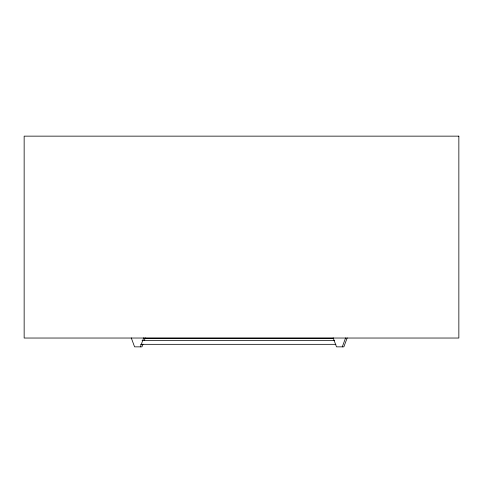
<?xml version="1.0" encoding="UTF-8"?>
<svg xmlns="http://www.w3.org/2000/svg" width="483" height="483" viewBox="0 0 483 483"><rect width="100%" height="100%" fill="white"/><g stroke="black" fill="none" stroke-linecap="round" stroke-linejoin="round"><path stroke-width="0.72" d="M140.372 346.854L143.686 337.913M142.968 344.107L141.948 346.854L134.588 346.854L131.273 337.913M144.242 340.666L145.262 337.913M342.284 346.854L345.599 337.913M347.174 337.913L343.86 346.854L336.5 346.854L333.185 337.913M143.439 338.257L333.608 338.257M142.044 340.394L334.417 340.394M140.535 344.331L335.92 344.331M458.85 136.146L24.15 136.146L24.15 338.034L458.85 338.034L458.85 136.146"/></g></svg>
